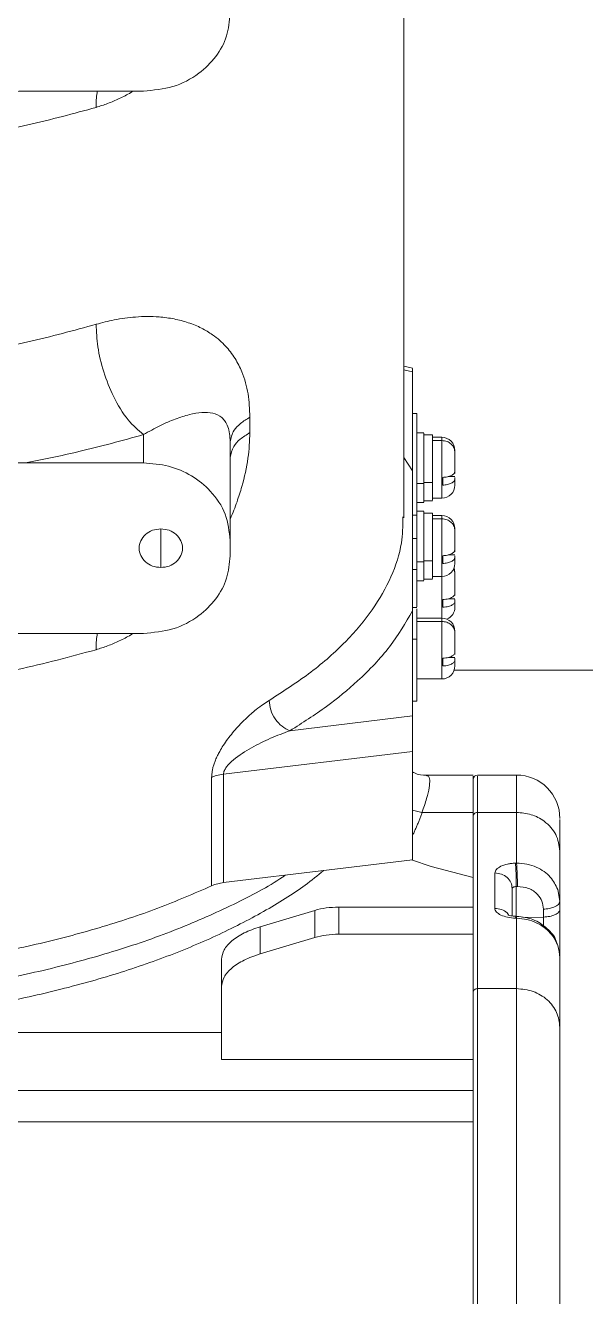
# Model space of a CAD drawing. Header units: millimetres. Extents: x 169 to 14583, y -399 to 10804.
# Drawn here: x 9285.4 to 9349.9, y 5873.8 to 6020.3 of the extents above; entities that cross this region are included whole.
import ezdxf

# ---------------------------------------------------------------- set-up
doc = ezdxf.new("R2010")
doc.units = ezdxf.units.MM
doc.header["$LTSCALE"] = 35

msp = doc.modelspace()

# ---------------------------------------------------------------- linework, layer by layer
at = {"color": 7, "linetype": 'Continuous', "lineweight": 18}
for p, q in [((9328.967, 5963.575), (9328.967, 6077.815)), ((9298.967, 6012.719), (9285.362, 6012.719)), ((9329.976, 5980.781), (9328.967, 5981.02)), ((9328.967, 5980.615), (9329.967, 5980.378)), ((9329.967, 5980.378), (9329.967, 5968.966)), ((9311.24, 5973.373), (9311.24, 5975.158)), ((9329.967, 5975.595), (9330.467, 5975.595)), ((9330.467, 5975.595), (9330.467, 5963.868)), ((9298.967, 5973.147), (9298.967, 5969.879)), ((9331.267, 5973.333), (9330.467, 5973.333)), ((9332.267, 5973.133), (9331.267, 5973.133)), ((9308.967, 5972.295), (9308.967, 5960.954)), ((9333.367, 5972.833), (9332.267, 5972.833)), ((9333.367, 5972.457), (9332.267, 5972.457)), ((9328.967, 5970.519), (9329.967, 5968.966)), ((9334.859, 5971.433), (9334.864, 5971.208)), ((9334.864, 5971.208), (9334.859, 5970.982)), ((9334.867, 5971.279), (9334.867, 5971.287)), ((9334.867, 5971.287), (9334.867, 5970.898)), ((9298.967, 5969.879), (9285.362, 5969.879)), ((9330.467, 5967.529), (9331.267, 5967.529)), ((9332.267, 5967.619), (9331.267, 5967.619)), ((9333.467, 5968.219), (9333.467, 5967.326)), ((9334.867, 5968.307), (9334.073, 5968.307)), ((9334.867, 5968.014), (9334.867, 5968.211)), ((9334.867, 5967.333), (9334.867, 5967.538)), ((9332.267, 5965.834), (9333.367, 5965.834)), ((9330.467, 5965.333), (9331.267, 5965.333)), ((9331.267, 5964.312), (9330.467, 5964.312)), ((9331.267, 5965.533), (9332.267, 5965.533)), ((9328.88, 5963.677), (9328.874, 5963.576)), ((9330.467, 5963.868), (9329.967, 5963.868)), ((9330.467, 5963.868), (9330.467, 5961.181)), ((9332.267, 5964.112), (9331.267, 5964.112)), ((9333.367, 5963.812), (9332.267, 5963.812)), ((9333.367, 5963.436), (9332.267, 5963.436)), ((9300.967, 5962.293), (9300.967, 5957.831)), ((9334.859, 5962.412), (9334.864, 5962.186)), ((9334.864, 5962.186), (9334.859, 5961.961)), ((9334.867, 5962.258), (9334.867, 5962.266)), ((9334.867, 5962.266), (9334.867, 5961.876)), ((9308.967, 5960.954), (9308.967, 5959.169)), ((9329.967, 5961.181), (9330.467, 5961.181)), ((9330.467, 5961.181), (9330.467, 5957.611)), ((9330.467, 5958.508), (9331.267, 5958.508)), ((9332.267, 5958.598), (9331.267, 5958.598)), ((9333.467, 5959.197), (9333.467, 5958.305)), ((9334.867, 5959.286), (9334.073, 5959.286)), ((9334.867, 5958.993), (9334.867, 5959.189)), ((9334.867, 5958.312), (9334.867, 5958.516)), ((9329.967, 5957.611), (9330.467, 5957.611)), ((9334.859, 5957.364), (9334.867, 5957.218)), ((9334.864, 5957.139), (9334.859, 5957.364)), ((9334.864, 5957.139), (9334.859, 5956.913)), ((9334.867, 5956.767), (9334.859, 5956.913)), ((9334.867, 5957.218), (9334.867, 5957.265)), ((9334.867, 5957.218), (9334.867, 5957.258)), ((9334.867, 5957.218), (9334.867, 5956.829)), ((9330.467, 5956.312), (9331.267, 5956.312)), ((9331.267, 5956.512), (9332.267, 5956.512)), ((9332.267, 5956.813), (9333.367, 5956.813)), ((9334.867, 5955.495), (9334.867, 5955.692)), ((9333.467, 5954.15), (9333.467, 5953.257)), ((9334.867, 5954.239), (9334.115, 5954.239)), ((9334.867, 5953.945), (9334.867, 5954.142)), ((9329.967, 5953.221), (9330.467, 5953.221)), ((9329.967, 5952.829), (9329.967, 5940.736)), ((9330.467, 5952.069), (9330.467, 5953.067)), ((9334.867, 5953.265), (9334.867, 5953.48)), ((9330.467, 5949.588), (9330.467, 5952.069)), ((9333.367, 5951.999), (9330.467, 5951.999)), ((9333.367, 5951.622), (9330.467, 5951.622)), ((9298.967, 5950.244), (9285.362, 5950.244)), ((9329.967, 5949.588), (9330.467, 5949.588)), ((9330.467, 5949.588), (9330.467, 5942.448)), ((9334.859, 5950.598), (9334.867, 5950.453)), ((9334.864, 5950.373), (9334.859, 5950.598)), ((9334.859, 5950.147), (9334.864, 5950.373)), ((9334.867, 5950.001), (9334.859, 5950.147)), ((9334.867, 5950.453), (9334.867, 5950.499)), ((9334.867, 5950.453), (9334.867, 5950.492)), ((9334.867, 5950.453), (9334.867, 5950.063)), ((9334.867, 5948.729), (9334.867, 5948.926)), ((9333.467, 5946.491), (9333.467, 5947.384)), ((9334.867, 5947.473), (9334.115, 5947.473)), ((9334.867, 5947.179), (9334.867, 5947.376)), ((9334.867, 5946.499), (9334.867, 5946.714)), ((9461.279, 5946.018), (9334.788, 5946.018)), ((9330.467, 5944.999), (9333.367, 5944.999)), ((9329.967, 5942.448), (9330.467, 5942.448)), ((9315.858, 5939.031), (9329.967, 5940.736)), ((9329.967, 5936.658), (9308.198, 5934.027)), ((9329.967, 5924.163), (9329.967, 5936.658)), ((9306.826, 5933.664), (9306.826, 5921.169)), ((9308.198, 5934.027), (9308.198, 5921.532)), ((9331.567, 5933.862), (9331.631, 5933.847)), ((9336.967, 5933.896), (9331.631, 5933.896)), ((9341.967, 5933.921), (9337.467, 5933.921)), ((9337.467, 5933.805), (9337.467, 5933.778)), ((9341.967, 5933.844), (9341.967, 5933.837)), ((9331.073, 5929.602), (9329.967, 5929.876)), ((9336.967, 5929.602), (9331.073, 5929.602)), ((9336.967, 5929.602), (9336.967, 5922.141)), ((9337.467, 5929.628), (9337.467, 5909.33)), ((9341.967, 5929.628), (9337.467, 5929.628)), ((9341.967, 5929.628), (9341.967, 5923.777)), ((9346.967, 5925.165), (9346.967, 5919.386)), ((9332.111, 5923.405), (9329.854, 5924.146)), ((9336.967, 5922.141), (9332.111, 5923.405)), ((9341.836, 5923.774), (9341.967, 5923.777)), ((9336.967, 5922.141), (9336.967, 5918.719)), ((9339.467, 5918.565), (9339.467, 5922.648)), ((9341.467, 5917.694), (9341.467, 5920.863)), ((9342.072, 5921.091), (9341.941, 5921.088)), ((9341.941, 5921.088), (9341.941, 5917.679)), ((9346.726, 5920.751), (9346.967, 5919.386)), ((9346.967, 5919.386), (9346.967, 5918.468)), ((9312.42, 5916.45), (9318.708, 5918.341)), ((9318.708, 5918.341), (9318.708, 5915.217)), ((9336.967, 5918.719), (9321.481, 5918.719)), ((9321.481, 5918.719), (9321.481, 5915.596)), ((9336.967, 5918.719), (9336.967, 5915.596)), ((9341.836, 5917.439), (9341.873, 5917.631)), ((9341.967, 5917.436), (9341.836, 5917.439)), ((9341.967, 5917.436), (9341.967, 5909.33)), ((9342.02, 5917.615), (9342.012, 5917.622)), ((9345.072, 5917.567), (9342.693, 5917.511)), ((9345.072, 5918.485), (9345.072, 5917.567)), ((9345.072, 5917.567), (9345.072, 5916.419)), ((9312.42, 5913.326), (9312.42, 5916.45)), ((9318.708, 5915.217), (9312.42, 5913.326)), ((9336.967, 5915.596), (9321.481, 5915.596)), ((9336.967, 5915.596), (9336.967, 5901.162)), ((9307.967, 5904.286), (9307.967, 5912.697)), ((9346.967, 5912.903), (9346.967, 5904.868)), ((9341.967, 5909.33), (9337.467, 5909.33)), ((9307.967, 5904.286), (9262.406, 5904.286)), ((9307.967, 5901.162), (9307.967, 5904.286)), ((9336.967, 5901.162), (9307.967, 5901.162)), ((9336.967, 5901.162), (9336.967, 5897.589)), ((9336.967, 5897.589), (9262.406, 5897.589)), ((9336.967, 5893.979), (9262.406, 5893.979))]:
    msp.add_line(p, q, dxfattribs=at)
at = {"color": 7, "linetype": 'Continuous', "lineweight": 18, "flags": 128}
for points in [[(9334.867, 5957.265), (9334.838, 5957.557), (9334.773, 5957.788)], [(9308.198, 5921.532), (9320.389, 5923.005), (9329.967, 5924.163)]]:
    msp.add_lwpolyline(points, dxfattribs=at)
at = {"color": 7, "linetype": 'Continuous', "lineweight": 18}
for centre, radius, start, end in [((9333.367, 5971.333), 1.5, 0, 90), ((9333.367, 5967.333), 1.5, 270, 0), ((9333.367, 5962.312), 1.5, 0, 90), ((9333.367, 5958.312), 1.5, 270, 0), ((9333.367, 5953.265), 1.5, 292.78796, 0), ((9333.367, 5950.499), 1.5, 0, 90), ((9333.367, 5946.499), 1.5, 270, 0), ((9337.467, 5933.428), 0.5, 90, 180), ((9341.967, 5928.928), 5, 0, 90)]:
    msp.add_arc(centre, radius, start, end, dxfattribs=at)
for points, knots in [([(9308.967, 6021.644), (9308.884, 6020.772), (9308.717, 6019.028), (9307.406, 6016.631), (9305.321, 6014.563), (9302.422, 6013.029), (9300.119, 6012.822), (9298.967, 6012.719)], [0, 0, 0, 0, 0.1867813, 0.3735626, 0.560344, 0.780172, 1, 1, 1, 1]), ([(9285.362, 6012.719), (9283.373, 6012.672), (9279.123, 6012.573), (9272.685, 6011.937), (9266.334, 6011.205), (9260.428, 6010.581), (9255.066, 6010.212), (9250.06, 6010.13), (9245.17, 6010.308), (9239.979, 6010.729), (9234.197, 6011.364), (9227.872, 6012.11), (9223.476, 6012.426), (9221.24, 6012.586)], [0, 0, 0, 0, 0.0926534, 0.1979836, 0.3014512, 0.3910453, 0.4750004, 0.5518651, 0.6241261, 0.7028802, 0.7945819, 0.8955341, 1, 1, 1, 1]), ([(9293.513, 6010.842), (9293.518, 6011.429), (9293.523, 6012.099), (9293.646, 6012.65), (9293.662, 6012.719)], [0, 0, 0, 0, 0.8748878, 1, 1, 1, 1]), ([(9293.513, 6010.842), (9293.957, 6010.983), (9294.86, 6011.27), (9296.192, 6011.856), (9297.173, 6012.338), (9297.687, 6012.663), (9297.775, 6012.719)], [0, 0, 0, 0, 0.3037515, 0.6182948, 0.934589, 1, 1, 1, 1]), ([(9311.24, 5975.158), (9311.201, 5976.072), (9311.141, 5977.483), (9310.745, 5979.166), (9310.371, 5980.257), (9309.954, 5981.173), (9309.518, 5981.947), (9309.01, 5982.677), (9308.423, 5983.372), (9307.744, 5984.033), (9306.835, 5984.747), (9305.642, 5985.456), (9304.165, 5986.068), (9302.526, 5986.496), (9300.517, 5986.767), (9298.209, 5986.76), (9295.755, 5986.444), (9294.207, 5986.035), (9293.513, 5985.852)], [0, 0, 0, 0, 0.09185272, 0.14168423, 0.1937509, 0.22856765, 0.26668802, 0.30802108, 0.34658475, 0.3903364, 0.43917233, 0.50775225, 0.58319324, 0.65669498, 0.72982466, 0.83683455, 0.92680145, 1, 1, 1, 1]), ([(9293.513, 5985.852), (9293.553, 5984.999), (9293.638, 5983.226), (9294.338, 5980.315), (9295.512, 5977.355), (9297.122, 5974.716), (9298.368, 5973.656), (9298.967, 5973.147)], [0, 0, 0, 0, 0.1768131, 0.3671493, 0.5635507, 0.7902752, 1, 1, 1, 1]), ([(9329.967, 5980.378), (9329.967, 5980.573), (9329.967, 5980.808), (9329.967, 5980.756), (9329.967, 5980.747)], [0, 0, 0, 0, 0.8284188, 1, 1, 1, 1]), ([(9308.967, 5972.295), (9308.953, 5972.629), (9308.925, 5973.314), (9308.634, 5974.382), (9308.002, 5975.229), (9306.978, 5975.672), (9305.725, 5975.735), (9304.281, 5975.488), (9302.664, 5974.969), (9300.908, 5974.225), (9299.61, 5973.504), (9298.967, 5973.147)], [0, 0, 0, 0, 0.0480045, 0.0983583, 0.2092484, 0.3322622, 0.4626151, 0.5967712, 0.732294, 0.8672798, 1, 1, 1, 1]), ([(9311.24, 5975.158), (9310.862, 5974.924), (9310.106, 5974.456), (9309.2, 5973.494), (9309.056, 5972.75), (9308.967, 5972.295)], [0, 0, 0, 0, 0.2802799, 0.5605598, 1, 1, 1, 1]), ([(9298.967, 5973.147), (9296.513, 5972.464), (9292.129, 5971.245), (9287.43, 5970.297), (9285.362, 5969.879)], [0, 0, 0, 0, 0.559886, 1, 1, 1, 1]), ([(9311.24, 5973.373), (9310.844, 5973.127), (9310.064, 5972.641), (9309.184, 5971.673), (9309.048, 5970.944), (9308.967, 5970.51)], [0, 0, 0, 0, 0.2945073, 0.5803274, 1, 1, 1, 1]), ([(9308.967, 5963.44), (9308.974, 5963.456), (9309.277, 5964.096), (9309.737, 5965.338), (9310.489, 5967.653), (9311.104, 5970.382), (9311.196, 5972.402), (9311.24, 5973.373)], [0, 0, 0, 0, 0.0048766, 0.2014384, 0.3742574, 0.6991104, 1, 1, 1, 1]), ([(9331.267, 5973.285), (9331.267, 5973.3), (9331.267, 5973.392), (9331.267, 5972.963), (9331.267, 5972.016), (9331.267, 5970.616), (9331.267, 5969.013), (9331.267, 5968.024), (9331.267, 5967.529)], [0, 0, 0, 0, 0.0368628, 0.2294842, 0.4221164, 0.6147377, 0.8073029, 1, 1, 1, 1]), ([(9332.267, 5973.088), (9332.267, 5973.102), (9332.267, 5973.189), (9332.267, 5972.782), (9332.267, 5971.882), (9332.267, 5970.552), (9332.267, 5969.029), (9332.267, 5968.089), (9332.267, 5967.619)], [0, 0, 0, 0, 0.0368624, 0.2294835, 0.4221161, 0.6147372, 0.8072991, 1, 1, 1, 1]), ([(9285.362, 5969.879), (9283.711, 5969.912), (9280.183, 5969.981), (9274.715, 5970.452), (9268.986, 5971.081), (9263.534, 5971.705), (9258.575, 5972.161), (9254.163, 5972.407), (9250.251, 5972.452), (9246.659, 5972.351), (9243.173, 5972.134), (9239.4, 5971.8), (9235.232, 5971.346), (9230.691, 5970.828), (9225.983, 5970.327), (9222.788, 5970.115), (9221.24, 5970.012)], [0, 0, 0, 0, 0.0768921, 0.1643337, 0.2557265, 0.3458213, 0.4203617, 0.4878902, 0.5516811, 0.6025342, 0.6552298, 0.714436, 0.7791701, 0.8507801, 0.9277292, 1, 1, 1, 1]), ([(9333.367, 5972.8), (9333.367, 5972.809), (9333.367, 5972.885), (9333.367, 5972.657), (9333.367, 5972.457)], [0, 0, 0, 0, 0.1254658, 1, 1, 1, 1]), ([(9334.864, 5971.208), (9334.831, 5971.374), (9334.764, 5971.706), (9334.424, 5972.107), (9334.038, 5972.333), (9333.679, 5972.44), (9333.474, 5972.451), (9333.367, 5972.457)], [0, 0, 0, 0, 0.2496604, 0.4993208, 0.7268421, 0.8578253, 1, 1, 1, 1]), ([(9333.367, 5972.457), (9333.367, 5972.203), (9333.367, 5971.696), (9333.367, 5970.449), (9333.367, 5969.064), (9333.367, 5967.715), (9333.367, 5966.604), (9333.367, 5965.946), (9333.367, 5965.729), (9333.367, 5965.911), (9333.367, 5965.953)], [0, 0, 0, 0, 0.1370098, 0.2740196, 0.4110293, 0.5480391, 0.6850489, 0.8220587, 0.9590685, 1, 1, 1, 1]), ([(9334.867, 5971.287), (9334.867, 5971.314), (9334.866, 5971.363), (9334.861, 5971.412), (9334.859, 5971.433)], [0, 0, 0, 0, 0.5605528, 1, 1, 1, 1]), ([(9334.859, 5970.982), (9334.861, 5970.955), (9334.866, 5970.906), (9334.867, 5970.858), (9334.867, 5970.836)], [0, 0, 0, 0, 0.5593685, 1, 1, 1, 1]), ([(9334.867, 5970.836), (9334.867, 5970.69), (9334.867, 5970.402), (9334.867, 5969.732), (9334.867, 5969.22), (9334.867, 5968.906)], [0, 0, 0, 0, 0.2834335, 0.5615899, 1, 1, 1, 1]), ([(9298.967, 5969.879), (9299.944, 5969.805), (9301.898, 5969.656), (9304.584, 5968.486), (9306.901, 5966.625), (9308.62, 5964.037), (9308.851, 5961.982), (9308.967, 5960.954)], [0, 0, 0, 0, 0.1867813, 0.3735626, 0.560344, 0.780172, 1, 1, 1, 1]), ([(9329.967, 5968.966), (9329.967, 5968.339), (9329.967, 5966.993), (9329.967, 5965.197), (9329.967, 5963.401), (9329.967, 5961.596), (9329.967, 5959.614), (9329.967, 5957.334), (9329.967, 5954.956), (9329.967, 5953.505), (9329.967, 5952.829)], [0, 0, 0, 0, 0.1212819, 0.2604714, 0.3894154, 0.5006325, 0.6120395, 0.740787, 0.8792526, 1, 1, 1, 1]), ([(9334.867, 5968.906), (9334.847, 5968.82), (9334.808, 5968.646), (9334.471, 5968.429), (9334.022, 5968.263), (9333.65, 5968.233), (9333.467, 5968.219)], [0, 0, 0, 0, 0.2504783, 0.5061305, 0.7572784, 1, 1, 1, 1]), ([(9334.867, 5968.668), (9334.867, 5968.806), (9334.867, 5969.059), (9334.867, 5969.377), (9334.867, 5969.501), (9334.867, 5969.564)], [0, 0, 0, 0, 0.3742208, 0.6871104, 1, 1, 1, 1]), ([(9331.267, 5967.529), (9331.267, 5967.092), (9331.267, 5966.219), (9331.267, 5965.448), (9331.267, 5965.402), (9331.267, 5965.381)], [0, 0, 0, 0, 0.3564224, 0.7121023, 1, 1, 1, 1]), ([(9332.267, 5967.619), (9332.267, 5967.204), (9332.267, 5966.375), (9332.267, 5965.642), (9332.267, 5965.599), (9332.267, 5965.579)], [0, 0, 0, 0, 0.3564419, 0.7121023, 1, 1, 1, 1]), ([(9333.467, 5967.326), (9333.65, 5967.341), (9334.024, 5967.371), (9334.473, 5967.538), (9334.808, 5967.755), (9334.848, 5967.928), (9334.867, 5968.014)], [0, 0, 0, 0, 0.2434005, 0.4953081, 0.7502416, 1, 1, 1, 1]), ([(9334.867, 5968.014), (9334.867, 5967.865), (9334.867, 5967.671), (9334.867, 5967.576), (9334.867, 5967.554)], [0, 0, 0, 0, 0.761516, 1, 1, 1, 1]), ([(9331.267, 5964.264), (9331.267, 5964.279), (9331.267, 5964.371), (9331.267, 5963.942), (9331.267, 5962.995), (9331.267, 5961.595), (9331.267, 5959.992), (9331.267, 5959.003), (9331.267, 5958.508)], [0, 0, 0, 0, 0.0368628, 0.2294842, 0.4221164, 0.6147377, 0.8073029, 1, 1, 1, 1]), ([(9328.874, 5963.576), (9328.86, 5962.603), (9328.825, 5960.319), (9327.632, 5956.755), (9325.497, 5952.94), (9322.384, 5949.262), (9318.446, 5945.744), (9315.118, 5943.593), (9313.455, 5942.518)], [0, 0, 0, 0, 0.1292773, 0.3034218, 0.4775664, 0.6517109, 0.8258555, 1, 1, 1, 1]), ([(9332.267, 5964.066), (9332.267, 5964.08), (9332.267, 5964.168), (9332.267, 5963.761), (9332.267, 5962.861), (9332.267, 5961.531), (9332.267, 5960.008), (9332.267, 5959.068), (9332.267, 5958.598)], [0, 0, 0, 0, 0.03686238, 0.2294835, 0.42211605, 0.61473718, 0.80729911, 1, 1, 1, 1]), ([(9333.367, 5963.779), (9333.367, 5963.788), (9333.367, 5963.864), (9333.367, 5963.636), (9333.367, 5963.436)], [0, 0, 0, 0, 0.12546579, 1, 1, 1, 1]), ([(9334.864, 5962.186), (9334.831, 5962.353), (9334.764, 5962.685), (9334.424, 5963.086), (9334.038, 5963.312), (9333.679, 5963.419), (9333.474, 5963.43), (9333.367, 5963.436)], [0, 0, 0, 0, 0.2496604, 0.4993208, 0.7268421, 0.8578253, 1, 1, 1, 1]), ([(9333.367, 5963.436), (9333.367, 5963.182), (9333.367, 5962.675), (9333.367, 5961.427), (9333.367, 5960.043), (9333.367, 5958.694), (9333.367, 5957.583), (9333.367, 5956.925), (9333.367, 5956.708), (9333.367, 5956.89), (9333.367, 5956.932)], [0, 0, 0, 0, 0.1370098, 0.2740196, 0.4110293, 0.5480391, 0.6850489, 0.8220587, 0.9590685, 1, 1, 1, 1]), ([(9300.967, 5962.293), (9300.64, 5962.259), (9299.986, 5962.192), (9299.153, 5961.676), (9298.597, 5960.939), (9298.402, 5960.062), (9298.597, 5959.185), (9299.153, 5958.447), (9299.986, 5957.931), (9300.64, 5957.864), (9300.967, 5957.831)], [0, 0, 0, 0, 0.125, 0.25, 0.375, 0.5, 0.625, 0.75, 0.875, 1, 1, 1, 1]), ([(9300.967, 5957.831), (9301.294, 5957.864), (9301.949, 5957.931), (9302.781, 5958.447), (9303.337, 5959.185), (9303.532, 5960.062), (9303.337, 5960.939), (9302.781, 5961.676), (9301.949, 5962.192), (9301.294, 5962.259), (9300.967, 5962.293)], [0, 0, 0, 0, 0.125, 0.25, 0.375, 0.5, 0.625, 0.75, 0.875, 1, 1, 1, 1]), ([(9334.867, 5962.266), (9334.867, 5962.293), (9334.866, 5962.342), (9334.861, 5962.391), (9334.859, 5962.412)], [0, 0, 0, 0, 0.5605528, 1, 1, 1, 1]), ([(9334.859, 5961.961), (9334.861, 5961.934), (9334.866, 5961.885), (9334.867, 5961.836), (9334.867, 5961.815)], [0, 0, 0, 0, 0.55936851, 1, 1, 1, 1]), ([(9334.867, 5961.815), (9334.867, 5961.669), (9334.867, 5961.381), (9334.867, 5960.711), (9334.867, 5960.198), (9334.867, 5959.885)], [0, 0, 0, 0, 0.2834335, 0.5615899, 1, 1, 1, 1]), ([(9334.867, 5959.885), (9334.847, 5959.799), (9334.808, 5959.625), (9334.471, 5959.408), (9334.022, 5959.242), (9333.65, 5959.212), (9333.467, 5959.197)], [0, 0, 0, 0, 0.2504783, 0.5061305, 0.7572784, 1, 1, 1, 1]), ([(9334.867, 5959.647), (9334.867, 5959.785), (9334.867, 5960.038), (9334.867, 5960.355), (9334.867, 5960.48), (9334.867, 5960.543)], [0, 0, 0, 0, 0.3742208, 0.6871104, 1, 1, 1, 1]), ([(9308.967, 5959.169), (9308.884, 5958.297), (9308.717, 5956.553), (9307.406, 5954.156), (9305.321, 5952.088), (9302.422, 5950.555), (9300.119, 5950.348), (9298.967, 5950.244)], [0, 0, 0, 0, 0.1867813, 0.3735626, 0.560344, 0.780172, 1, 1, 1, 1]), ([(9331.267, 5958.508), (9331.267, 5958.071), (9331.267, 5957.198), (9331.267, 5956.427), (9331.267, 5956.381), (9331.267, 5956.36)], [0, 0, 0, 0, 0.3564224, 0.7121023, 1, 1, 1, 1]), ([(9332.267, 5958.598), (9332.267, 5958.183), (9332.267, 5957.354), (9332.267, 5956.621), (9332.267, 5956.577), (9332.267, 5956.558)], [0, 0, 0, 0, 0.3564419, 0.7121023, 1, 1, 1, 1]), ([(9333.467, 5958.305), (9333.65, 5958.32), (9334.024, 5958.35), (9334.473, 5958.517), (9334.808, 5958.734), (9334.848, 5958.907), (9334.867, 5958.993)], [0, 0, 0, 0, 0.2434005, 0.4953081, 0.7502416, 1, 1, 1, 1]), ([(9334.867, 5958.993), (9334.867, 5958.844), (9334.867, 5958.65), (9334.867, 5958.555), (9334.867, 5958.533)], [0, 0, 0, 0, 0.761516, 1, 1, 1, 1]), ([(9330.467, 5957.611), (9330.467, 5956.737), (9330.467, 5954.989), (9330.467, 5953.43), (9330.467, 5953.338), (9330.467, 5953.296)], [0, 0, 0, 0, 0.3500714, 0.7001539, 1, 1, 1, 1]), ([(9334.69, 5957.66), (9334.703, 5957.645), (9334.826, 5957.498), (9334.846, 5957.309), (9334.864, 5957.139)], [0, 0, 0, 0, 0.1051318, 1, 1, 1, 1]), ([(9333.367, 5956.796), (9333.367, 5956.653), (9333.367, 5956.121), (9333.367, 5954.982), (9333.367, 5953.655), (9333.367, 5952.547), (9333.367, 5952.176), (9333.367, 5951.999)], [0, 0, 0, 0, 0.0862439, 0.319833, 0.5534222, 0.7870114, 1, 1, 1, 1]), ([(9334.867, 5956.829), (9334.867, 5956.772), (9334.867, 5956.661), (9334.867, 5956.474), (9334.867, 5956.32), (9334.867, 5956.269), (9334.867, 5956.31), (9334.867, 5956.361), (9334.867, 5956.387)], [0, 0, 0, 0, 0.1246375, 0.2464206, 0.5010575, 0.7546446, 0.8759284, 1, 1, 1, 1]), ([(9334.867, 5954.837), (9334.867, 5955.014), (9334.867, 5955.366), (9334.867, 5955.893), (9334.867, 5956.383), (9334.867, 5956.639), (9334.867, 5956.767)], [0, 0, 0, 0, 0.2498418, 0.5, 0.7501582, 1, 1, 1, 1]), ([(9334.867, 5955.495), (9334.867, 5955.462), (9334.867, 5955.398), (9334.867, 5955.213), (9334.867, 5954.942), (9334.867, 5954.704), (9334.867, 5954.599)], [0, 0, 0, 0, 0.1774876, 0.3509104, 0.7135211, 1, 1, 1, 1]), ([(9333.467, 5954.15), (9333.583, 5954.157), (9333.809, 5954.17), (9334.114, 5954.233), (9334.368, 5954.316), (9334.623, 5954.443), (9334.827, 5954.62), (9334.854, 5954.768), (9334.867, 5954.837)], [0, 0, 0, 0, 0.1539084, 0.2994637, 0.4367892, 0.5659674, 0.7990975, 1, 1, 1, 1]), ([(9329.967, 5952.829), (9329.163, 5951.444), (9327.556, 5948.679), (9324.056, 5945.016), (9320.171, 5941.784), (9317.297, 5939.949), (9315.858, 5939.031)], [0, 0, 0, 0, 0.2803267, 0.5598783, 0.7796515, 1, 1, 1, 1]), ([(9334.867, 5953.945), (9334.854, 5953.876), (9334.827, 5953.727), (9334.623, 5953.552), (9334.368, 5953.425), (9334.114, 5953.342), (9333.809, 5953.279), (9333.583, 5953.265), (9333.467, 5953.257)], [0, 0, 0, 0, 0.2009025, 0.4340326, 0.5632108, 0.7005363, 0.8460916, 1, 1, 1, 1]), ([(9334.867, 5953.499), (9334.867, 5953.53), (9334.867, 5953.631), (9334.867, 5953.816), (9334.867, 5953.945)], [0, 0, 0, 0, 0.3052017, 1, 1, 1, 1]), ([(9333.367, 5951.957), (9333.367, 5951.971), (9333.367, 5952.053), (9333.367, 5951.819), (9333.367, 5951.622)], [0, 0, 0, 0, 0.1599368, 1, 1, 1, 1]), ([(9333.367, 5951.622), (9333.555, 5951.604), (9333.932, 5951.567), (9334.421, 5951.278), (9334.769, 5950.864), (9334.833, 5950.531), (9334.864, 5950.373)], [0, 0, 0, 0, 0.250005, 0.5000101, 0.761796, 1, 1, 1, 1]), ([(9333.367, 5951.622), (9333.367, 5951.369), (9333.367, 5950.862), (9333.367, 5949.614), (9333.367, 5948.231), (9333.367, 5946.876), (9333.367, 5945.786), (9333.367, 5945.096), (9333.367, 5945.057), (9333.367, 5945.04)], [0, 0, 0, 0, 0.146824, 0.2936479, 0.4404719, 0.5872959, 0.7341198, 0.8809438, 1, 1, 1, 1]), ([(9216.572, 5950.244), (9218.368, 5950.206), (9222.211, 5950.123), (9228.227, 5949.571), (9234.348, 5948.881), (9240.085, 5948.243), (9245.168, 5947.835), (9249.827, 5947.663), (9254.266, 5947.72), (9258.736, 5947.975), (9263.593, 5948.428), (9268.977, 5949.037), (9274.698, 5949.673), (9280.191, 5950.142), (9283.727, 5950.212), (9285.362, 5950.244)], [0, 0, 0, 0, 0.0779872, 0.1668877, 0.2624943, 0.3459984, 0.4179774, 0.4840917, 0.5484452, 0.6107072, 0.6785717, 0.7604998, 0.8464197, 0.9289949, 1, 1, 1, 1]), ([(9293.513, 5948.367), (9293.957, 5948.508), (9294.86, 5948.795), (9296.192, 5949.381), (9297.173, 5949.863), (9297.687, 5950.189), (9297.775, 5950.244)], [0, 0, 0, 0, 0.3037515, 0.6182948, 0.9345891, 1, 1, 1, 1]), ([(9293.513, 5948.367), (9293.518, 5948.954), (9293.523, 5949.624), (9293.646, 5950.175), (9293.662, 5950.244)], [0, 0, 0, 0, 0.8748878, 1, 1, 1, 1]), ([(9334.867, 5950.063), (9334.867, 5950.007), (9334.867, 5949.895), (9334.867, 5949.708), (9334.867, 5949.554), (9334.867, 5949.503), (9334.867, 5949.544), (9334.867, 5949.595), (9334.867, 5949.622)], [0, 0, 0, 0, 0.1246375, 0.2464206, 0.5010575, 0.7546446, 0.8759284, 1, 1, 1, 1]), ([(9334.867, 5948.071), (9334.867, 5948.248), (9334.867, 5948.601), (9334.867, 5949.127), (9334.867, 5949.617), (9334.867, 5949.873), (9334.867, 5950.001)], [0, 0, 0, 0, 0.2498418, 0.5, 0.7501582, 1, 1, 1, 1]), ([(9334.867, 5948.729), (9334.867, 5948.697), (9334.867, 5948.633), (9334.867, 5948.448), (9334.867, 5948.174), (9334.867, 5947.934), (9334.867, 5947.827)], [0, 0, 0, 0, 0.1765359, 0.349029, 0.7096954, 1, 1, 1, 1]), ([(9333.467, 5947.384), (9333.583, 5947.391), (9333.809, 5947.405), (9334.114, 5947.467), (9334.368, 5947.55), (9334.623, 5947.677), (9334.827, 5947.854), (9334.854, 5948.003), (9334.867, 5948.071)], [0, 0, 0, 0, 0.1539084, 0.2994637, 0.4367892, 0.5659674, 0.7990975, 1, 1, 1, 1]), ([(9334.867, 5947.179), (9334.854, 5947.11), (9334.827, 5946.961), (9334.623, 5946.786), (9334.368, 5946.659), (9334.114, 5946.576), (9333.809, 5946.513), (9333.583, 5946.499), (9333.467, 5946.491)], [0, 0, 0, 0, 0.2009025, 0.4340326, 0.5632108, 0.7005363, 0.8460916, 1, 1, 1, 1]), ([(9334.867, 5946.733), (9334.867, 5946.764), (9334.867, 5946.865), (9334.867, 5947.05), (9334.867, 5947.179)], [0, 0, 0, 0, 0.3052017, 1, 1, 1, 1]), ([(9313.455, 5942.518), (9313.223, 5942.372), (9312.732, 5942.061), (9312.028, 5941.529), (9311.26, 5940.887), (9310.343, 5940.031), (9309.254, 5938.848), (9308.348, 5937.645), (9307.792, 5936.731), (9307.495, 5936.166), (9307.276, 5935.682), (9307.102, 5935.221), (9306.979, 5934.799), (9306.864, 5934.277), (9306.841, 5933.905), (9306.826, 5933.664)], [0, 0, 0, 0, 0.0897222, 0.1903199, 0.2676361, 0.3801606, 0.5369887, 0.6857583, 0.7484443, 0.7905933, 0.8351119, 0.8722046, 0.9056632, 0.9388415, 1, 1, 1, 1]), ([(9329.967, 5940.736), (9329.967, 5940.627), (9329.967, 5940.409), (9329.967, 5939.839), (9329.967, 5939.002), (9329.967, 5938.046), (9329.967, 5937.25), (9329.967, 5936.855), (9329.967, 5936.658)], [0, 0, 0, 0, 0.1359807, 0.2718598, 0.5023599, 0.7311112, 0.8659316, 1, 1, 1, 1]), ([(9315.858, 5939.031), (9315.116, 5938.759), (9313.637, 5938.218), (9311.435, 5937.115), (9309.695, 5936.026), (9308.654, 5935.06), (9308.316, 5934.524), (9308.213, 5934.231), (9308.203, 5934.094), (9308.198, 5934.027)], [0, 0, 0, 0, 0.2703294, 0.5386423, 0.793892, 0.9068157, 0.9557872, 0.9782976, 1, 1, 1, 1]), ([(9308.198, 5934.027), (9307.912, 5933.981), (9307.401, 5933.9), (9307.002, 5933.736), (9306.826, 5933.664)], [0, 0, 0, 0, 0.559645, 1, 1, 1, 1]), ([(9331.622, 5933.903), (9331.128, 5933.921), (9330.544, 5933.942), (9330.044, 5934.263), (9329.967, 5934.313)], [0, 0, 0, 0, 0.8470097, 1, 1, 1, 1]), ([(9331.631, 5933.847), (9331.695, 5933.843), (9331.883, 5933.831), (9331.993, 5933.381), (9331.936, 5932.522), (9331.655, 5931.284), (9331.267, 5930.163), (9331.073, 5929.602)], [0, 0, 0, 0, 0.1160107, 0.3366918, 0.5575688, 0.7786611, 1, 1, 1, 1]), ([(9336.967, 5933.812), (9336.967, 5933.818), (9336.967, 5933.837), (9336.967, 5933.135), (9336.967, 5931.793), (9336.967, 5930.333), (9336.967, 5929.602)], [0, 0, 0, 0, 0.1270222, 0.4181767, 0.7088177, 1, 1, 1, 1]), ([(9337.467, 5933.778), (9337.467, 5933.765), (9337.467, 5933.73), (9337.467, 5932.407), (9337.467, 5930.554), (9337.467, 5929.628)], [0, 0, 0, 0, 0.2312265, 0.6156132, 1, 1, 1, 1]), ([(9341.967, 5933.837), (9341.967, 5933.843), (9341.967, 5933.862), (9341.967, 5933.161), (9341.967, 5931.819), (9341.967, 5930.358), (9341.967, 5929.628)], [0, 0, 0, 0, 0.1263413, 0.4175608, 0.7087804, 1, 1, 1, 1]), ([(9331.073, 5929.602), (9331.027, 5929.465), (9330.933, 5929.19), (9330.78, 5928.779), (9330.617, 5928.369), (9330.445, 5927.959), (9330.258, 5927.551), (9330.11, 5927.219), (9330.001, 5927.026), (9329.967, 5926.966)], [0, 0, 0, 0, 0.1554559, 0.3108106, 0.4660974, 0.6213364, 0.7765481, 0.9317524, 1, 1, 1, 1]), ([(9337.467, 5929.628), (9337.394, 5929.619), (9337.247, 5929.603), (9337.083, 5929.483), (9336.985, 5929.336), (9336.973, 5929.233), (9336.967, 5929.182)], [0, 0, 0, 0, 0.2796194, 0.559237, 0.7796189, 1, 1, 1, 1]), ([(9346.967, 5925.165), (9346.873, 5925.82), (9346.684, 5927.13), (9345.345, 5928.596), (9343.697, 5929.472), (9342.544, 5929.576), (9341.967, 5929.628)], [0, 0, 0, 0, 0.279619, 0.559238, 0.779619, 1, 1, 1, 1]), ([(9346.967, 5928.82), (9346.967, 5928.81), (9346.967, 5928.787), (9346.967, 5927.601), (9346.967, 5925.978), (9346.967, 5925.165)], [0, 0, 0, 0, 0.261772, 0.6306776, 1, 1, 1, 1]), ([(9306.826, 5921.169), (9304.801, 5920.289), (9300.756, 5918.53), (9293.938, 5916.287), (9286.668, 5914.366), (9278.961, 5912.813), (9270.931, 5911.644), (9262.676, 5910.872), (9254.285, 5910.506), (9245.847, 5910.55), (9237.469, 5911.004), (9229.256, 5911.862), (9221.295, 5913.114), (9213.674, 5914.747), (9206.483, 5916.74), (9199.832, 5919.074), (9193.723, 5921.7), (9190.223, 5923.682), (9188.47, 5924.674)], [0, 0, 0, 0, 0.062589, 0.1249997, 0.1874106, 0.2499999, 0.3125891, 0.3749998, 0.4374106, 0.4999999, 0.5625891, 0.6249998, 0.6874105, 0.7499998, 0.8125879, 0.8749965, 0.9374069, 1, 1, 1, 1]), ([(9339.467, 5922.648), (9339.506, 5922.79), (9339.584, 5923.073), (9340.136, 5923.433), (9340.772, 5923.647), (9341.364, 5923.75), (9341.678, 5923.766), (9341.836, 5923.774)], [0, 0, 0, 0, 0.2498767, 0.4989648, 0.7481994, 0.8734603, 1, 1, 1, 1]), ([(9341.836, 5923.774), (9341.852, 5923.608), (9341.882, 5923.276), (9341.917, 5922.502), (9341.937, 5921.737), (9341.94, 5921.305), (9341.941, 5921.088)], [0, 0, 0, 0, 0.27961877, 0.5592377, 0.7796191, 1, 1, 1, 1]), ([(9341.967, 5923.777), (9341.982, 5923.618), (9342.013, 5923.287), (9342.048, 5922.502), (9342.068, 5921.725), (9342.071, 5921.297), (9342.072, 5921.091)], [0, 0, 0, 0, 0.2702613, 0.5624294, 0.7897364, 1, 1, 1, 1]), ([(9341.967, 5923.777), (9342.373, 5923.757), (9343.162, 5923.719), (9344.247, 5923.357), (9345.153, 5922.837), (9346.093, 5922.022), (9346.479, 5921.248), (9346.726, 5920.751)], [0, 0, 0, 0, 0.19354235, 0.37642381, 0.54863769, 0.71017754, 1, 1, 1, 1]), ([(9319.722, 5922.925), (9319.037, 5922.36), (9317.026, 5920.702), (9312.882, 5918.174), (9307.449, 5915.367), (9301.373, 5912.85), (9294.77, 5910.639), (9287.693, 5908.748), (9280.194, 5907.201), (9272.355, 5906.012), (9264.292, 5905.192), (9256.101, 5904.73), (9250.624, 5904.753), (9247.883, 5904.764)], [0, 0, 0, 0, 0.0493706, 0.1449484, 0.2404999, 0.3351579, 0.4299656, 0.5247386, 0.6193933, 0.7149726, 0.8105316, 0.9051929, 1, 1, 1, 1]), ([(9315.299, 5922.39), (9315.192, 5922.315), (9313.485, 5921.103), (9309.398, 5918.998), (9303.061, 5916.147), (9296.005, 5913.684), (9288.451, 5911.595), (9280.47, 5909.918), (9272.135, 5908.62), (9266.377, 5908.117), (9263.497, 5907.865)], [0, 0, 0, 0, 0.0095004, 0.1524576, 0.2954148, 0.4383719, 0.5787789, 0.719186, 0.859593, 1, 1, 1, 1]), ([(9306.826, 5921.169), (9307.053, 5921.259), (9307.46, 5921.421), (9307.972, 5921.498), (9308.198, 5921.532)], [0, 0, 0, 0, 0.55964502, 1, 1, 1, 1]), ([(9342.072, 5921.091), (9342.512, 5921.051), (9343.392, 5920.971), (9344.378, 5920.278), (9344.967, 5919.409), (9345.037, 5918.793), (9345.072, 5918.485)], [0, 0, 0, 0, 0.2796847, 0.5593155, 0.7796621, 1, 1, 1, 1]), ([(9346.967, 5919.386), (9346.932, 5919.258), (9346.862, 5919.002), (9346.359, 5918.711), (9345.736, 5918.53), (9345.293, 5918.5), (9345.072, 5918.485)], [0, 0, 0, 0, 0.2796438, 0.5592878, 0.7796441, 1, 1, 1, 1]), ([(9318.708, 5918.341), (9319.138, 5918.45), (9320.001, 5918.669), (9320.987, 5918.703), (9321.481, 5918.719)], [0, 0, 0, 0, 0.49966516, 1, 1, 1, 1]), ([(9341.836, 5917.439), (9341.524, 5917.464), (9340.901, 5917.514), (9340.133, 5917.782), (9339.694, 5918.08), (9339.496, 5918.351), (9339.477, 5918.494), (9339.467, 5918.565)], [0, 0, 0, 0, 0.2498767, 0.4989648, 0.7481994, 0.8734603, 1, 1, 1, 1]), ([(9341.058, 5917.807), (9341.003, 5917.888), (9340.813, 5918.17), (9340.243, 5918.48), (9339.726, 5918.537), (9339.467, 5918.565)], [0, 0, 0, 0, 0.16901256, 0.58450628, 1, 1, 1, 1]), ([(9341.884, 5917.654), (9341.787, 5917.658), (9341.574, 5917.669), (9341.293, 5917.718), (9341.093, 5917.774), (9341, 5917.817), (9341.006, 5917.813), (9341.008, 5917.812)], [0, 0, 0, 0, 0.2139824, 0.4712584, 0.6949029, 0.89457, 1, 1, 1, 1]), ([(9341.873, 5917.631), (9341.874, 5917.638), (9341.878, 5917.663), (9341.881, 5917.642), (9341.884, 5917.627)], [0, 0, 0, 0, 0.2700013, 1, 1, 1, 1]), ([(9342.012, 5917.622), (9342.008, 5917.629), (9341.995, 5917.654), (9341.979, 5917.529), (9341.967, 5917.436)], [0, 0, 0, 0, 0.2644063, 1, 1, 1, 1]), ([(9346.967, 5912.903), (9346.92, 5913.368), (9346.817, 5914.377), (9346.074, 5915.564), (9345.157, 5916.411), (9344.246, 5916.954), (9343.162, 5917.345), (9342.373, 5917.405), (9341.967, 5917.436)], [0, 0, 0, 0, 0.19841, 0.4307232, 0.5602112, 0.6982568, 0.8448549, 1, 1, 1, 1]), ([(9346.625, 5914.445), (9346.603, 5914.559), (9346.466, 5915.258), (9345.513, 5916.33), (9343.922, 5917.407), (9342.647, 5917.569), (9342.013, 5917.65)], [0, 0, 0, 0, 0.0616478, 0.3771949, 0.6901259, 1, 1, 1, 1]), ([(9346.967, 5918.468), (9346.967, 5917.574), (9346.967, 5915.787), (9346.967, 5913.918), (9346.967, 5912.983)], [0, 0, 0, 0, 0.5000432, 1, 1, 1, 1]), ([(9307.967, 5912.697), (9308.024, 5913.064), (9308.14, 5913.803), (9309.094, 5914.838), (9310.475, 5915.771), (9311.775, 5916.225), (9312.42, 5916.45)], [0, 0, 0, 0, 0.24799818, 0.49981258, 0.751754, 1, 1, 1, 1]), ([(9321.481, 5915.596), (9320.988, 5915.579), (9320.001, 5915.545), (9319.139, 5915.326), (9318.708, 5915.217)], [0, 0, 0, 0, 0.49966516, 1, 1, 1, 1]), ([(9312.42, 5913.326), (9311.776, 5913.101), (9310.476, 5912.648), (9309.096, 5911.715), (9308.14, 5910.68), (9308.024, 5909.94), (9307.967, 5909.573)], [0, 0, 0, 0, 0.24799818, 0.49981258, 0.751754, 1, 1, 1, 1]), ([(9337.467, 5909.33), (9337.467, 5908.255), (9337.467, 5906.105), (9337.467, 5901.856), (9337.467, 5896.968), (9337.467, 5891.467), (9337.467, 5885.491), (9337.467, 5878.79), (9337.467, 5871.445), (9337.467, 5863.655), (9337.467, 5855.985), (9337.467, 5851.242), (9337.467, 5848.87)], [0, 0, 0, 0, 0.0933476, 0.1866953, 0.2800429, 0.3733906, 0.4667382, 0.5600859, 0.6700644, 0.7800429, 0.8900215, 1, 1, 1, 1]), ([(9346.967, 5904.868), (9346.967, 5903.868), (9346.967, 5901.872), (9346.967, 5897.897), (9346.967, 5893.313), (9346.967, 5888.066), (9346.967, 5882.277), (9346.967, 5876.068), (9346.967, 5871.809), (9346.967, 5869.674)], [0, 0, 0, 0, 0.1402671, 0.2799211, 0.4197419, 0.5602616, 0.7067899, 0.8530611, 1, 1, 1, 1]), ([(9336.967, 5897.589), (9336.967, 5897.298), (9336.967, 5896.721), (9336.967, 5895.782), (9336.967, 5894.844), (9336.967, 5894.268), (9336.967, 5893.979)], [0, 0, 0, 0, 0.2521618, 0.5006635, 0.7488636, 1, 1, 1, 1]), ([(9336.967, 5893.979), (9336.967, 5892.205), (9336.967, 5888.663), (9336.967, 5883.035), (9336.967, 5877.27), (9336.967, 5871.413), (9336.967, 5865.556), (9336.967, 5859.79), (9336.967, 5854.161), (9336.967, 5850.619), (9336.967, 5848.845)], [0, 0, 0, 0, 0.1252329, 0.2500261, 0.3748067, 0.5000011, 0.6252061, 0.7500049, 0.8748015, 1, 1, 1, 1])]:
    msp.add_open_spline(points, degree=3, knots=knots, dxfattribs=at)
for points in [[(9224.094, 6007.301), (9226.962, 6006.875), (9232.699, 6006.023), (9241.646, 6005.325), (9250.694, 6005.067), (9259.751, 6005.292), (9268.691, 6005.985), (9277.382, 6007.148), (9285.758, 6008.729), (9290.928, 6010.138), (9293.513, 6010.842)], [(9293.513, 5985.852), (9290.928, 5985.148), (9285.758, 5983.739), (9277.382, 5982.158), (9268.691, 5980.995), (9259.751, 5980.302), (9250.694, 5980.077), (9241.646, 5980.335), (9232.699, 5981.033), (9226.962, 5981.885), (9224.094, 5982.311)], [(9214.393, 5946.78), (9217.513, 5946.101), (9223.752, 5944.743), (9233.765, 5943.44), (9244.037, 5942.705), (9254.443, 5942.604), (9264.788, 5943.121), (9274.874, 5944.264), (9284.592, 5945.964), (9290.539, 5947.566), (9293.513, 5948.367)], [(9313.455, 5942.518), (9313.491, 5942.155), (9313.563, 5941.429), (9314.119, 5940.357), (9314.913, 5939.47), (9315.543, 5939.177), (9315.858, 5939.031)], [(9339.467, 5922.648), (9339.729, 5922.621), (9340.253, 5922.567), (9340.914, 5922.155), (9341.377, 5921.565), (9341.437, 5921.097), (9341.467, 5920.863)], [(9341.467, 5920.863), (9341.474, 5920.892), (9341.488, 5920.949), (9341.597, 5921.022), (9341.752, 5921.074), (9341.878, 5921.084), (9341.941, 5921.088)], [(9346.967, 5918.468), (9346.939, 5918.353), (9346.883, 5918.125), (9346.449, 5917.833), (9345.826, 5917.623), (9345.323, 5917.585), (9345.072, 5917.567)], [(9337.467, 5909.33), (9337.402, 5909.324), (9337.271, 5909.31), (9337.105, 5909.207), (9336.99, 5909.059), (9336.975, 5908.943), (9336.967, 5908.884)], [(9341.967, 5909.33), (9341.967, 5908.301), (9341.967, 5906.243), (9341.967, 5902.21), (9341.967, 5897.58), (9341.967, 5892.373), (9341.967, 5886.712), (9341.967, 5880.702), (9341.967, 5874.463), (9341.967, 5870.238), (9341.967, 5868.125)], [(9346.967, 5904.868), (9346.892, 5905.453), (9346.742, 5906.622), (9345.585, 5908.097), (9343.933, 5909.129), (9342.622, 5909.263), (9341.967, 5909.33)]]:
    msp.add_open_spline(points, degree=3, dxfattribs=at)

doc.saveas('drawing.dxf')
